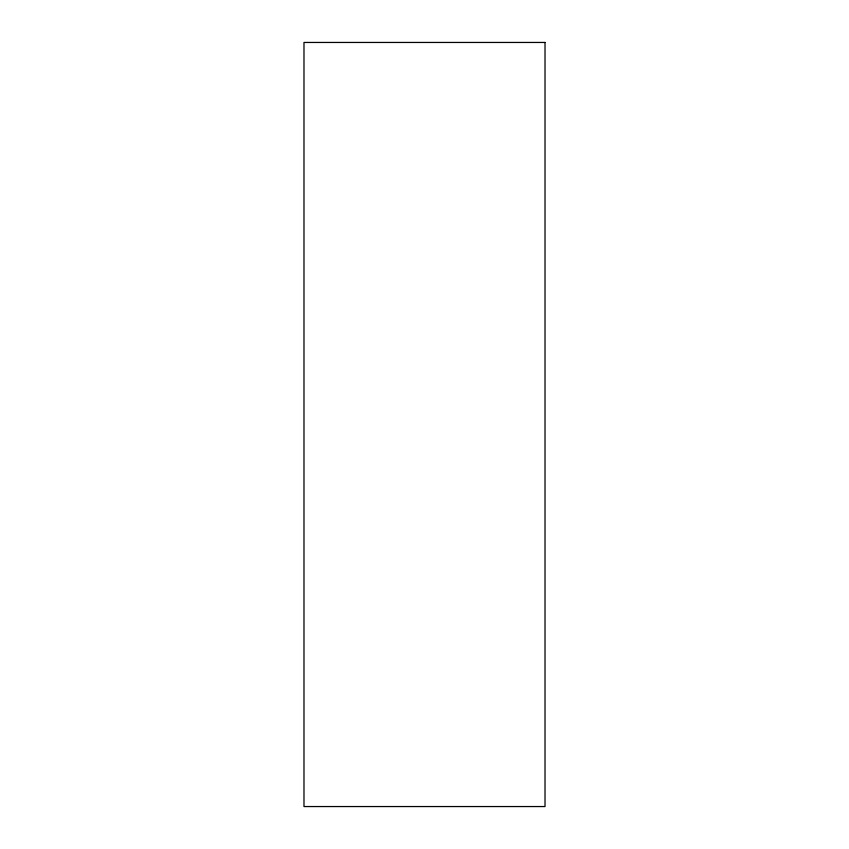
<?xml version="1.0" encoding="UTF-8"?>
<svg xmlns="http://www.w3.org/2000/svg" width="849" height="849" viewBox="0 0 849 849"><rect width="100%" height="100%" fill="white"/><g stroke="black" fill="none" stroke-linecap="round" stroke-linejoin="round"><path stroke-width="1.27" d="M545.016 42.45L303.984 42.45L303.984 806.55L545.016 806.55L545.016 42.45"/></g></svg>
